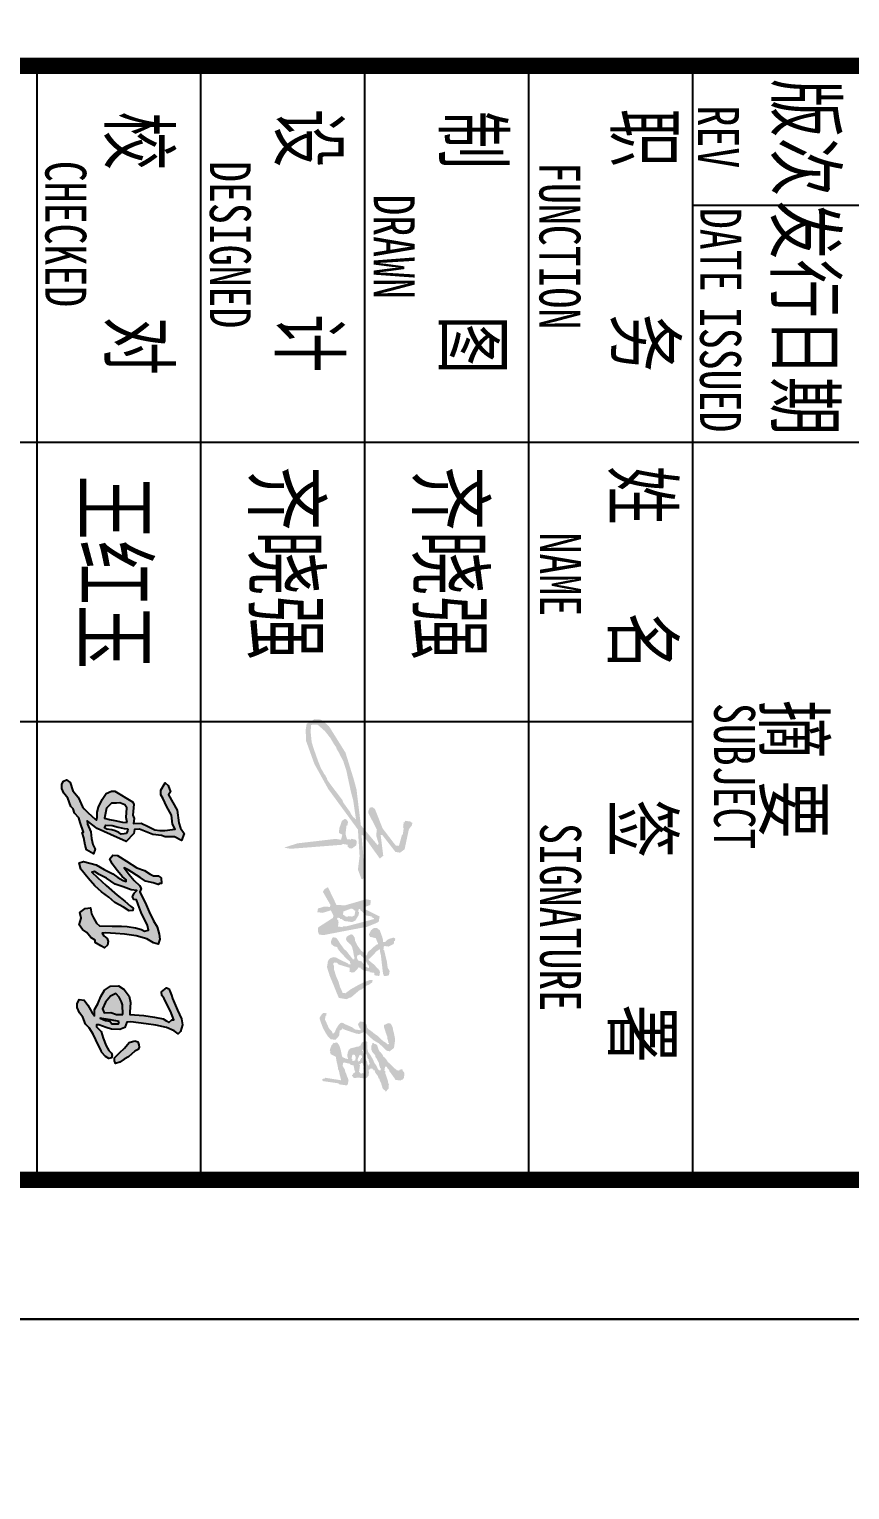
# Model space of a CAD drawing. Extents: x 552102 to 973302, y -80747 to 40012826.
# Drawn here: x 571872 to 577763, y 29897 to 40385 of the extents above; entities that cross this region are included whole.
import ezdxf

# ---------------------------------------------------------------- set-up
doc = ezdxf.new("R2010")
doc.units = 0
doc.header["$LTSCALE"] = 1000
doc.header["$MEASUREMENT"] = 0
for name, color, linetype in [('PUB_TITLE', 7, 'Continuous'), ('SIG_TEXT', 7, 'Continuous'), ('TK', 126, 'Continuous')]:
    doc.layers.add(name, color=color, linetype=linetype)
doc.styles.add('-宋体', font='', dxfattribs={"width": 0.8})
doc.styles.get('-宋体').set_extended_font_data('SimSun')

# ---------------------------------------------------------------- blocks, each defined once
blk = doc.blocks.new('电气图框')
h = blk.add_hatch(color=6)
h.paths.add_polyline_path([(381526, 272373), (381520, 272374), (381526, 272412), (381536, 272410), (381551, 272425), (381553, 272442), (381530, 272473), (381501, 272477), (381490, 272469), (381483, 272436), (381489, 272434), (381486, 272407), (381449, 272396), (381389, 272403), (381389, 272409), (381362, 272414), (381345, 272404), (381340, 272391), (381354, 272370), (381409, 272351), (381441, 272349), (381454, 272373), (381490, 272364), (381484, 272324), (381516, 272050), (381547, 271955), (381555, 272002)])
h.paths.add_polyline_path([(381417, 272485), (381608, 272497), (381704, 272485), (381771, 272510), (381774, 272519), (381755, 272536), (381455, 272511), (381458, 272522), (381625, 272642), (381605, 272667), (381455, 272648), (381456, 272660), (381577, 272754), (381583, 272787), (381559, 272820), (381414, 272851), (381386, 272873), (381367, 272876), (381365, 272865), (381360, 272866), (381354, 272823), (381365, 272821), (381363, 272814), (381402, 272809), (381404, 272814), (381453, 272807), (381453, 272802), (381534, 272779), (381531, 272756), (381408, 272662), (381271, 272608), (381257, 272592), (381259, 272571), (381281, 272561), (381297, 272559), (381417, 272621), (381459, 272616), (381519, 272634), (381528, 272626), (381386, 272506), (381130, 272475), (381062, 272457), (380865, 272396), (380676, 272278), (380657, 272257), (380627, 272218), (380624, 272174), (380657, 272117), (380703, 272110), (380781, 272113), (380945, 272172), (381126, 272272)])
h.paths.add_polyline_path([(381162, 272341), (381100, 272294), (381061, 272266), (381048, 272262), (381024, 272249), (381017, 272242), (380993, 272230), (380980, 272221), (380938, 272204), (380883, 272184), (380848, 272172), (380812, 272160), (380788, 272153), (380719, 272146), (380667, 272148), (380663, 272160), (380664, 272194), (380671, 272204), (380711, 272249), (380761, 272288), (380805, 272314), (380825, 272328), (380837, 272332), (380869, 272351), (380880, 272355), (380917, 272376), (380929, 272381), (380978, 272397), (381001, 272404), (381065, 272417), (381142, 272434), (381212, 272452), (381270, 272460), (381347, 272472), (381335, 272462), (381328, 272452), (381302, 272433), (381290, 272429), (381277, 272419), (381220, 272378), (381207, 272375)], flags=16)
h.paths.add_polyline_path([(382147, 272381), (382115, 272551), (382086, 272622), (382079, 272634), (382041, 272641), (381986, 272532), (381976, 272525), (381958, 272574), (381925, 272578), (381917, 272545), (381961, 272392), (381958, 272331), (381833, 272271), (381832, 272268), (381843, 272247), (381863, 272233), (381957, 272287), (381972, 272285), (381971, 272240), (381984, 272198), (382010, 272194), (382015, 272231), (381997, 272291), (382034, 272309), (382051, 272306), (382119, 272200), (382146, 272198), (382170, 272205), (382175, 272237)])
h.paths.add_polyline_path([(382005, 272381), (381985, 272434), (381987, 272453), (381992, 272451), (382000, 272466), (382033, 272461), (382042, 272443), (382038, 272417), (382043, 272415), (382042, 272399), (382027, 272378)], flags=0)
h.paths.add_polyline_path([(382050, 272340), (382052, 272357), (382058, 272356), (382060, 272372), (382066, 272372), (382067, 272383), (382073, 272382), (382081, 272443), (382069, 272467), (382032, 272490), (382010, 272493), (382009, 272487), (381987, 272491), (381989, 272502), (381994, 272501), (382034, 272546), (382041, 272584), (382046, 272584), (382054, 272600), (382060, 272599), (382111, 272406), (382112, 272377), (382118, 272376), (382113, 272342), (382085, 272346), (382068, 272343), (382059, 272334), (382055, 272334), (382055, 272339)], flags=16)
h.paths.add_polyline_path([(382442, 272457), (382416, 272484), (382407, 272485), (382409, 272505), (382414, 272505), (382429, 272526), (382437, 272571), (382441, 272570), (382446, 272602), (382458, 272602), (382464, 272606), (382468, 272635), (382463, 272640), (382440, 272643), (382430, 272640), (382417, 272631), (382410, 272621), (382391, 272606), (382362, 272571), (382355, 272561), (382343, 272561), (382344, 272568), (382325, 272587), (382290, 272620), (382277, 272640), (382277, 272644), (382292, 272643), (382321, 272650), (382366, 272655), (382408, 272660), (382451, 272665), (382468, 272672), (382469, 272685), (382466, 272697), (382462, 272708), (382433, 272713), (382410, 272699), (382392, 272696), (382370, 272694), (382341, 272687), (382311, 272680), (382282, 272673), (382279, 272668), (382258, 272671), (382253, 272676), (382257, 272705), (382238, 272742), (382217, 272745), (382218, 272750), (382201, 272753), (382195, 272748), (382193, 272738), (382197, 272726), (382201, 272712), (382209, 272695), (382225, 272681), (382223, 272665), (382214, 272666), (382187, 272659), (382140, 272642), (382125, 272623), (382123, 272608), (382126, 272595), (382140, 272579), (382169, 272564), (382187, 272572), (382197, 272614), (382228, 272625), (382228, 272630), (382240, 272628), (382240, 272622), (382259, 272599), (382268, 272590), (382296, 272557), (382321, 272549), (382319, 272539), (382312, 272540), (382300, 272526), (382286, 272508), (382267, 272494), (382246, 272479), (382216, 272465), (382193, 272462), (382173, 272448), (382169, 272437), (382175, 272423), (382186, 272404), (382205, 272399), (382219, 272406), (382232, 272420), (382246, 272436), (382264, 272444), (382291, 272451), (382330, 272457), (382331, 272461), (382350, 272458), (382349, 272447), (382345, 272448), (382336, 272439), (382287, 272401), (382279, 272389), (382235, 272357), (382200, 272335), (382194, 272326), (382190, 272306), (382200, 272299), (382223, 272291), (382239, 272294), (382247, 272303), (382256, 272315), (382260, 272336), (382273, 272340), (382303, 272364), (382333, 272393), (382349, 272409), (382364, 272427), (382375, 272427), (382376, 272432), (382386, 272430), (382384, 272416), (382379, 272415), (382371, 272399), (382362, 272378), (382354, 272363), (382346, 272347), (382336, 272328), (382333, 272310), (382341, 272285), (382360, 272270), (382405, 272263), (382466, 272282), (382538, 272312), (382588, 272332), (382626, 272348), (382635, 272405), (382631, 272411), (382626, 272421), (382622, 272436), (382569, 272498), (382564, 272512), (382535, 272551), (382533, 272561), (382513, 272589), (382496, 272590), (382498, 272568), (382514, 272527), (382536, 272483), (382564, 272433), (382592, 272396), (382589, 272373), (382584, 272373), (382577, 272370), (382565, 272365), (382548, 272357), (382510, 272346), (382469, 272328), (382420, 272313), (382392, 272312), (382389, 272308), (382377, 272309), (382371, 272316), (382374, 272335), (382386, 272347), (382410, 272427), (382437, 272424), (382445, 272445), (382441, 272446)])
h.paths.add_polyline_path([(382356, 272485), (382336, 272478), (382320, 272481), (382321, 272486), (382318, 272489), (382318, 272496), (382311, 272498), (382313, 272503), (382318, 272502), (382319, 272507), (382326, 272511), (382327, 272517), (382332, 272520), (382349, 272533), (382370, 272547), (382379, 272550), (382397, 272565), (382412, 272563), (382409, 272553), (382405, 272553), (382403, 272537), (382396, 272536), (382364, 272511)], flags=16)
h.paths.add_polyline_path([(382871, 272439), (382882, 272473), (382885, 272494), (382873, 272524), (382867, 272527), (382869, 272540), (382879, 272542), (382928, 272594), (382952, 272635), (382971, 272656), (383000, 272686), (383006, 272697), (383009, 272713), (382985, 272744), (382934, 272751), (382912, 272750), (382877, 272743), (382864, 272739), (382847, 272736), (382835, 272733), (382824, 272728), (382817, 272724), (382810, 272720), (382807, 272702), (382812, 272690), (382816, 272684), (382820, 272672), (382833, 272671), (382855, 272679), (382879, 272686), (382902, 272695), (382919, 272697), (382932, 272701), (382948, 272704), (382951, 272708), (382956, 272707), (382957, 272704), (382961, 272698), (382949, 272688), (382940, 272672), (382926, 272655), (382912, 272641), (382899, 272627), (382884, 272605), (382863, 272580), (382850, 272560), (382838, 272551), (382820, 272548), (382800, 272535), (382795, 272501), (382809, 272488), (382819, 272486), (382829, 272491), (382845, 272498), (382848, 272505), (382858, 272502), (382852, 272464), (382837, 272444), (382820, 272406), (382813, 272389), (382806, 272380), (382804, 272369), (382807, 272358), (382823, 272344), (382849, 272328), (382870, 272320), (382875, 272316), (382880, 272311), (382879, 272302), (382872, 272302), (382855, 272288), (382848, 272280), (382835, 272273), (382817, 272265), (382799, 272257), (382787, 272252), (382786, 272248), (382752, 272253), (382753, 272258), (382736, 272260), (382733, 272238), (382743, 272226), (382765, 272211), (382776, 272210), (382810, 272222), (382841, 272234), (382877, 272253), (382902, 272270), (382922, 272290), (382927, 272323), (382898, 272350), (382858, 272355), (382859, 272361), (382849, 272374), (382844, 272374), (382845, 272379), (382850, 272379)])
h.paths.add_polyline_path([(383189, 272358), (383205, 272361), (383209, 272363), (383217, 272364), (383199, 272250), (383205, 272246), (383205, 272237), (383208, 272232), (383212, 272228), (383216, 272228), (383219, 272233), (383223, 272233), (383239, 272346), (383246, 272349), (383254, 272405), (383249, 272408), (383249, 272412), (383215, 272418), (383212, 272416), (383203, 272413), (383191, 272408), (383170, 272401), (383157, 272394), (383147, 272392), (383137, 272390), (383129, 272384), (383120, 272379), (383115, 272375), (383092, 272379), (383091, 272385), (383089, 272387), (383092, 272397), (383099, 272428), (383105, 272431), (383111, 272454), (383125, 272457), (383142, 272460), (383154, 272464), (383157, 272466), (383159, 272464), (383163, 272459), (383168, 272452), (383177, 272448), (383176, 272444), (383185, 272443), (383191, 272448), (383196, 272452), (383200, 272454), (383202, 272477), (383197, 272477), (383204, 272536), (383200, 272548), (383194, 272554), (383187, 272557), (383184, 272561), (383157, 272565), (383155, 272562), (383142, 272563), (383140, 272568), (383136, 272570), (383136, 272575), (383132, 272576), (383134, 272591), (383137, 272591), (383140, 272596), (383146, 272596), (383147, 272607), (383152, 272606), (383164, 272610), (383177, 272621), (383189, 272629), (383203, 272633), (383207, 272639), (383220, 272642), (383237, 272651), (383260, 272658), (383275, 272662), (383286, 272672), (383290, 272681), (383296, 272680), (383296, 272689), (383289, 272694), (383282, 272699), (383276, 272706), (383246, 272707), (383235, 272702), (383217, 272699), (383203, 272694), (383182, 272687), (383169, 272682), (383151, 272681), (383149, 272675), (383119, 272680), (383121, 272693), (383128, 272695), (383141, 272708), (383156, 272713), (383168, 272723), (383181, 272732), (383194, 272741), (383206, 272750), (383214, 272754), (383219, 272790), (383215, 272795), (383211, 272807), (383199, 272815), (383171, 272819), (383160, 272816), (383154, 272811), (383148, 272806), (383140, 272805), (383139, 272795), (383143, 272782), (383148, 272781), (383144, 272761), (383140, 272760), (383134, 272751), (383119, 272736), (383100, 272717), (383086, 272700), (383072, 272692), (383054, 272677), (383047, 272667), (383036, 272663), (383016, 272648), (383009, 272639), (382991, 272631), (382967, 272623), (382959, 272617), (382955, 272602), (382951, 272600), (382949, 272589), (382965, 272586), (382967, 272582), (382983, 272580), (382999, 272582), (383013, 272588), (383040, 272611), (383049, 272610), (383062, 272620), (383074, 272625), (383089, 272634), (383112, 272639), (383130, 272645), (383131, 272650), (383146, 272647), (383144, 272631), (383138, 272631), (383132, 272626), (383113, 272618), (383095, 272605), (383065, 272591), (383033, 272573), (383015, 272559), (383000, 272555), (382988, 272552), (382970, 272553), (382957, 272551), (382943, 272553), (382937, 272547), (382936, 272531), (382941, 272523), (382948, 272512), (382967, 272503), (382975, 272490), (382977, 272473), (382981, 272463), (382985, 272444), (382988, 272432), (382992, 272427), (382999, 272419), (383020, 272411), (383038, 272409), (383054, 272411), (383060, 272415), (383064, 272414), (383062, 272397), (383060, 272395), (383050, 272373), (383037, 272369), (383021, 272366), (383003, 272363), (382991, 272359), (382978, 272355), (382966, 272351), (382961, 272347), (382953, 272341), (382948, 272337), (382945, 272326), (382949, 272323), (382948, 272310), (382959, 272302), (382969, 272294), (382982, 272290), (382984, 272288), (383002, 272283), (383008, 272287), (383018, 272285), (383031, 272291), (383039, 272309), (383048, 272326), (383054, 272327), (383071, 272330), (383088, 272333), (383102, 272337), (383118, 272340), (383137, 272343), (383146, 272347), (383159, 272351), (383178, 272354)])
h.paths.add_polyline_path([(383076, 272443), (383066, 272445), (383064, 272439), (383037, 272444), (383038, 272447), (383033, 272448), (383035, 272465), (383044, 272464), (383045, 272470), (383073, 272466), (383072, 272460), (383079, 272461)], flags=16)
h.paths.add_polyline_path([(383077, 272482), (383054, 272486), (383055, 272490), (383039, 272493), (383037, 272497), (383038, 272501), (383034, 272502), (383036, 272511), (383042, 272510), (383043, 272515), (383058, 272513), (383058, 272507), (383068, 272506), (383067, 272501), (383078, 272499), (383080, 272493), (383083, 272492), (383083, 272488), (383083, 272487), (383077, 272487)], flags=16)
h.paths.add_polyline_path([(383108, 272495), (383102, 272496), (383101, 272501), (383098, 272502), (383097, 272507), (383092, 272508), (383093, 272518), (383099, 272519), (383100, 272523), (383110, 272522), (383113, 272527), (383134, 272524), (383135, 272528), (383158, 272526), (383159, 272531), (383168, 272529), (383165, 272514), (383171, 272512), (383170, 272503), (383165, 272504), (383163, 272498), (383157, 272498), (383157, 272493), (383107, 272500)], flags=16)
h.paths.add_polyline_path([(383056, 272537), (383045, 272538), (383043, 272533), (383032, 272535), (383031, 272529), (383026, 272529), (383025, 272524), (383020, 272525), (383018, 272520), (383008, 272521), (383007, 272515), (382997, 272516), (382997, 272521), (383003, 272521), (383005, 272532), (383015, 272531), (383016, 272536), (383022, 272536), (383023, 272541), (383029, 272540), (383029, 272545), (383034, 272545), (383035, 272550), (383046, 272548), (383047, 272554), (383059, 272553), (383060, 272557), (383064, 272557), (383065, 272562), (383078, 272562), (383078, 272565), (383090, 272565), (383091, 272570), (383105, 272567), (383105, 272562), (383116, 272560), (383114, 272556), (383105, 272558), (383102, 272553), (383091, 272554), (383091, 272549), (383080, 272550), (383078, 272545), (383069, 272546), (383067, 272541), (383057, 272541)], flags=16)
at = {"layer": 'SIG_TEXT', "lineweight": 25}
h = blk.add_hatch(color=1, dxfattribs=at)
h.paths.add_polyline_path([(381100, 271122), (381147, 271139), (381168, 271126), (381277, 271187), (381368, 271200), (381406, 271211), (381446, 271238), (381496, 271219), (381470, 271169), (381468, 271101), (381459, 271074), (381452, 271013), (381414, 270917), (381417, 270881), (381444, 270877), (381502, 270822), (381452, 270708), (381409, 270614), (381353, 270542), (381379, 270544), (381433, 270568), (381480, 270573), (381524, 270581), (381558, 270600), (381590, 270587), (381563, 270536), (381528, 270527), (381476, 270517), (381438, 270505), (381435, 270516), (381367, 270492), (381333, 270481), (381299, 270451), (381269, 270441), (381251, 270425), (381191, 270403), (381155, 270375), (381122, 270359), (381091, 270359), (381070, 270371), (381059, 270394), (381079, 270419), (381138, 270439), (381184, 270476), (381210, 270489), (381253, 270508), (381269, 270521), (381296, 270549), (381342, 270600), (381350, 270609), (381328, 270613), (381293, 270613), (381257, 270622), (381201, 270648), (381157, 270677), (381142, 270716), (381142, 270739), (381218, 270868), (381235, 270876), (381313, 270870), (381338, 270878), (381373, 270875), (381370, 270928), (381395, 270979), (381419, 271026), (381423, 271063), (381423, 271100), (381416, 271153), (381414, 271172), (381377, 271153), (381313, 271146), (381248, 271111), (381197, 271088), (381167, 271071), (381135, 271071), (381082, 271102)])
h.paths.add_polyline_path([(381366, 270829), (381330, 270822), (381260, 270827), (381239, 270812), (381225, 270776), (381228, 270753), (381227, 270716), (381264, 270681), (381310, 270671), (381336, 270666), (381344, 270702), (381351, 270741), (381363, 270795)], flags=16)
h.paths.add_polyline_path([(381411, 270833), (381429, 270832), (381445, 270822), (381448, 270807), (381449, 270785), (381438, 270769), (381427, 270743), (381418, 270719), (381415, 270683), (381405, 270667), (381385, 270676), (381388, 270721), (381399, 270765), (381410, 270808)], flags=16)
for points in [[(382801, 270827), (382797, 270856), (382811, 270966), (382822, 271034), (382838, 271112), (382862, 271165), (382884, 271194), (382868, 271212), (382819, 271225), (382775, 271218), (382714, 271189), (382630, 271155), (382606, 271147), (382569, 271132), (382561, 271130), (382553, 271111), (382572, 271088), (382583, 271075), (382608, 271078), (382629, 271094), (382665, 271110), (382720, 271139), (382782, 271163), (382783, 271150), (382802, 271128), (382792, 271114), (382776, 271086), (382763, 271024), (382752, 270949), (382744, 270847), (382728, 270847), (382659, 270852), (382612, 270843), (382565, 270806), (382540, 270766), (382542, 270710), (382569, 270666), (382616, 270639), (382669, 270618), (382708, 270594), (382755, 270593), (382727, 270576), (382677, 270546), (382642, 270521), (382638, 270484), (382668, 270470), (382695, 270469), (382733, 270486), (382765, 270510), (382815, 270530), (382841, 270555), (382887, 270585), (382968, 270623), (383003, 270642), (383015, 270645), (383047, 270672), (383061, 270696), (383055, 270715), (383039, 270722), (383022, 270716), (383003, 270698), (382970, 270679), (382914, 270656), (382867, 270641), (382833, 270608), (382819, 270608), (382819, 270626), (382838, 270677), (382850, 270715), (382853, 270775), (382839, 270813)], [(381763, 271073), (381805, 271074), (381805, 271064), (381812, 271052), (381800, 271016), (381787, 270961), (381762, 270921), (381707, 270836), (381692, 270806), (381740, 270844), (381782, 270879), (381819, 270916), (381840, 270930), (381863, 270919), (381876, 270925), (381941, 270957), (382007, 270987), (382073, 271017), (382116, 271044), (382167, 271058), (382204, 271063), (382240, 271051), (382231, 271018), (382201, 270970), (382179, 270893), (382168, 270809), (382164, 270745), (382158, 270673), (382162, 270649), (382181, 270661), (382199, 270684), (382220, 270693), (382248, 270687), (382265, 270666), (382252, 270639), (382229, 270599), (382211, 270599), (382191, 270568), (382155, 270540), (382135, 270509), (382102, 270485), (382053, 270498), (382012, 270489), (381984, 270528), (381979, 270566), (382021, 270572), (382050, 270588), (382089, 270608), (382108, 270630), (382111, 270722), (382111, 270787), (382113, 270829), (382123, 270888), (382135, 270932), (382147, 270954), (382139, 270981), (382106, 270974), (382012, 270930), (381954, 270907), (381922, 270896), (381919, 270876), (381899, 270868), (381874, 270880), (381855, 270897), (381850, 270858), (381829, 270801), (381808, 270743), (381766, 270681), (381739, 270628), (381719, 270594), (381721, 270588), (381722, 270576), (381762, 270615), (381818, 270677), (381888, 270756), (381931, 270812), (381966, 270852), (381982, 270871), (381999, 270870), (382000, 270843), (381973, 270802), (381941, 270739), (381902, 270697), (381863, 270645), (381822, 270597), (381767, 270548), (381702, 270495), (381656, 270483), (381646, 270514), (381669, 270607), (381703, 270664), (381734, 270725), (381761, 270761), (381783, 270800), (381790, 270821), (381778, 270822), (381754, 270792), (381714, 270759), (381664, 270722), (381627, 270705), (381601, 270725), (381602, 270760), (381644, 270823), (381691, 270898), (381710, 270953), (381738, 270994), (381749, 271018), (381750, 271052)], [(382933, 270883), (382942, 270905), (382962, 270912), (382979, 270915), (382995, 270908), (383009, 270884), (383050, 270837), (383065, 270808), (383087, 270777), (383096, 270744), (383078, 270738), (383055, 270738), (383019, 270773), (382987, 270809), (382945, 270843)]]:
    blk.add_hatch(color=1, dxfattribs=at).paths.add_polyline_path(points)
at = {"layer": 'SIG_TEXT', "color": 1, "lineweight": 25}
for points in [[(381100, 271122), (381147, 271139), (381168, 271126), (381277, 271187), (381368, 271200), (381406, 271211), (381446, 271238), (381496, 271219), (381470, 271169), (381468, 271101), (381459, 271074), (381452, 271013), (381414, 270917), (381417, 270881), (381444, 270877), (381502, 270822), (381452, 270708), (381409, 270614), (381409, 270614), (381353, 270542), (381379, 270544), (381433, 270568), (381480, 270573), (381524, 270581), (381558, 270600), (381590, 270587), (381563, 270536), (381528, 270527), (381476, 270517), (381438, 270505), (381435, 270516), (381367, 270492), (381333, 270481), (381299, 270451), (381269, 270441), (381251, 270425), (381191, 270403), (381155, 270375), (381122, 270359), (381091, 270359), (381070, 270371), (381059, 270394), (381079, 270419), (381138, 270439), (381184, 270476), (381210, 270489), (381253, 270508), (381269, 270521), (381296, 270549), (381342, 270600), (381350, 270609), (381328, 270613), (381293, 270613), (381257, 270622), (381201, 270648), (381157, 270677), (381142, 270716), (381142, 270739), (381218, 270868), (381235, 270876), (381313, 270870), (381338, 270878), (381373, 270875), (381370, 270928), (381395, 270979), (381419, 271026), (381423, 271063), (381423, 271100), (381416, 271153), (381416, 271153), (381414, 271172), (381377, 271153), (381313, 271146), (381248, 271111), (381197, 271088), (381167, 271071), (381135, 271071), (381082, 271102), (381100, 271122)], [(382569, 271132), (382606, 271147), (382630, 271155), (382714, 271189), (382775, 271218), (382819, 271225), (382868, 271212), (382884, 271194), (382862, 271165), (382838, 271112), (382822, 271034), (382811, 270966), (382797, 270856), (382801, 270827), (382839, 270813), (382853, 270775), (382850, 270715), (382838, 270677), (382819, 270626), (382819, 270608), (382833, 270608), (382867, 270641), (382914, 270656), (382970, 270679), (383003, 270698), (383022, 270716), (383039, 270722), (383055, 270715), (383061, 270696), (383047, 270672), (383015, 270645), (383003, 270642), (382968, 270623), (382887, 270585), (382841, 270555), (382815, 270530), (382765, 270510), (382733, 270486), (382695, 270469), (382668, 270470), (382638, 270484), (382642, 270521), (382677, 270546), (382727, 270576), (382755, 270593), (382708, 270594), (382669, 270618), (382616, 270639), (382569, 270666), (382542, 270710), (382540, 270766), (382565, 270806), (382612, 270843), (382659, 270852), (382728, 270847), (382744, 270847), (382752, 270949), (382763, 271024), (382776, 271086), (382792, 271114), (382802, 271128), (382783, 271150), (382782, 271163), (382720, 271139), (382665, 271110), (382629, 271094), (382608, 271078), (382583, 271075), (382572, 271088), (382553, 271111), (382561, 271130), (382569, 271132)], [(381763, 271073), (381805, 271074), (381805, 271064), (381812, 271052), (381800, 271016), (381787, 270961), (381762, 270921), (381707, 270836), (381692, 270806), (381740, 270844), (381782, 270879), (381819, 270916), (381840, 270930), (381863, 270919), (381876, 270925), (381941, 270957), (382007, 270987), (382073, 271017), (382116, 271044), (382167, 271058), (382204, 271063), (382240, 271051), (382231, 271018), (382201, 270970), (382179, 270893), (382168, 270809), (382164, 270745), (382158, 270673), (382162, 270649), (382181, 270661), (382199, 270684), (382220, 270693), (382248, 270687), (382265, 270666), (382252, 270639), (382229, 270599), (382211, 270599), (382191, 270568), (382155, 270540), (382135, 270509), (382102, 270485), (382053, 270498), (382012, 270489), (381984, 270528), (381979, 270566), (382021, 270572), (382050, 270588), (382089, 270608), (382108, 270630), (382111, 270722), (382111, 270787), (382113, 270829), (382123, 270888), (382135, 270932), (382147, 270954), (382139, 270981), (382106, 270974), (382012, 270930), (381954, 270907), (381922, 270896), (381919, 270876), (381899, 270868), (381874, 270880), (381855, 270897), (381850, 270858), (381829, 270801), (381808, 270743), (381766, 270681), (381739, 270628), (381719, 270594), (381721, 270588), (381722, 270576), (381762, 270615), (381818, 270677), (381888, 270756), (381931, 270812), (381966, 270852), (381982, 270871), (381999, 270870), (382000, 270843), (381973, 270802), (381941, 270739), (381902, 270697), (381863, 270645), (381822, 270597), (381767, 270548), (381702, 270495), (381656, 270483), (381646, 270514), (381669, 270607), (381703, 270664), (381734, 270725), (381761, 270761), (381783, 270800), (381790, 270821), (381778, 270822), (381754, 270792), (381714, 270759), (381664, 270722), (381627, 270705), (381601, 270725), (381602, 270760), (381644, 270823), (381691, 270898), (381710, 270953), (381738, 270994), (381749, 271018), (381750, 271052), (381763, 271073)], [(382933, 270883), (382942, 270905), (382962, 270912), (382979, 270915), (382995, 270908), (383009, 270884), (383050, 270837), (383065, 270808), (383087, 270777), (383096, 270744), (383078, 270738), (383055, 270738), (383019, 270773), (382987, 270809), (382945, 270843), (382933, 270883)], [(381366, 270829), (381330, 270822), (381260, 270827), (381239, 270812), (381225, 270776), (381228, 270753), (381227, 270716), (381264, 270681), (381310, 270671), (381336, 270666), (381344, 270702), (381351, 270741), (381363, 270795), (381366, 270829)], [(381411, 270833), (381429, 270832), (381445, 270822), (381448, 270807), (381449, 270785), (381438, 270769), (381427, 270743), (381418, 270719), (381415, 270683), (381405, 270667), (381385, 270676), (381388, 270721), (381399, 270765), (381410, 270808), (381411, 270833)], [(382745, 270798), (382675, 270794), (382654, 270789), (382620, 270770), (382595, 270748), (382612, 270708), (382657, 270674), (382703, 270652), (382733, 270664), (382730, 270711), (382745, 270753), (382746, 270775), (382745, 270798)], [(382796, 270771), (382783, 270709), (382776, 270661), (382771, 270635), (382789, 270674), (382793, 270705), (382811, 270719), (382811, 270744), (382811, 270767), (382796, 270771)]]:
    blk.add_lwpolyline(points, dxfattribs=at)
at = {"layer": 'TK'}
for p, q in [((375932, 251356), (375932, 298415)), ((376933, 274886), (376933, 278415)), ((378638, 278415), (378638, 264298)), ((375932, 274886), (383932, 274886)), ((380643, 274886), (380643, 264263)), ((375932, 273709), (383932, 273709)), ((375932, 272533), (383932, 272533)), ((375932, 271356), (383932, 271356)), ((375932, 270180), (383932, 270180))]:
    blk.add_line(p, q, dxfattribs=at)
at = {"layer": 'TK', "const_width": 118}
blk.add_lwpolyline([(375932, 308756), (383932, 308756), (383932, 251356), (375932, 251356)], close=True, dxfattribs=at)
at = {"layer": 'TK', "style": '-宋体', "width": 0.75}
for s, height, p in [('版次', 411.8, (376026, 275496)), ('发行日期', 411.8, (376901, 275493)), ('摘', 412, (380487, 275408)), ('要', 412, (381062, 275408)), ('SUBJECT', 294.1, (380508, 275042)), ('REV', 294.1, (376218, 274927)), ('DATE', 294.1, (376953, 274943)), ('ISSUED', 294.1, (377664, 274941)), ('职     务', 411.8, (376239, 274341)), ('姓   名', 411.8, (378805, 274323)), ('签     署', 411.8, (381200, 274322)), ('FUNCTION', 294.1, (376624, 273788)), ('NAME', 294.1, (379284, 273792)), ('SIGNATURE', 294.1, (381370, 273793)), ('制     图', 411.8, (376254, 273109)), ('齐晓强', 453.8, (378807, 272923)), ('DRAWN', 294.1, (376856, 272599)), ('设     计', 411.8, (376242, 271932)), ('齐晓强', 453.8, (378807, 271746)), ('DESIGNED', 294.1, (376617, 271422)), ('校     对', 411.8, (376261, 270708)), ('王红玉', 453.8, (378874, 270511)), ('CHECKED', 294.1, (376615, 270241))]:
    blk.add_text(s, height=height, dxfattribs=at).set_placement(p)

msp = doc.modelspace()

# ---------------------------------------------------------------- linework, layer by layer
at = {"layer": 'PUB_TITLE', "color": 1}
msp.add_lwpolyline([(552102, 31122), (611502, 31122), (611502, 115222), (552102, 115222)], close=True, dxfattribs=at)
at = {"layer": 'PUB_TITLE', "color": 1, "const_width": 100}
msp.add_lwpolyline([(553102, 32122), (610502, 32122), (610502, 112722), (553102, 112722)], close=True, dxfattribs=at)
at = {"layer": 'PUB_TITLE', "color": 4}
msp.add_lwpolyline([(552102, -52978), (611502, -52978), (611502, 31122), (552102, 31122)], close=True, dxfattribs=at)

# ---------------------------------------------------------------- block references
at = {"rotation": 270}
msp.add_blockref('电气图框', (301747, 416055), dxfattribs=at)

doc.saveas('drawing.dxf')
